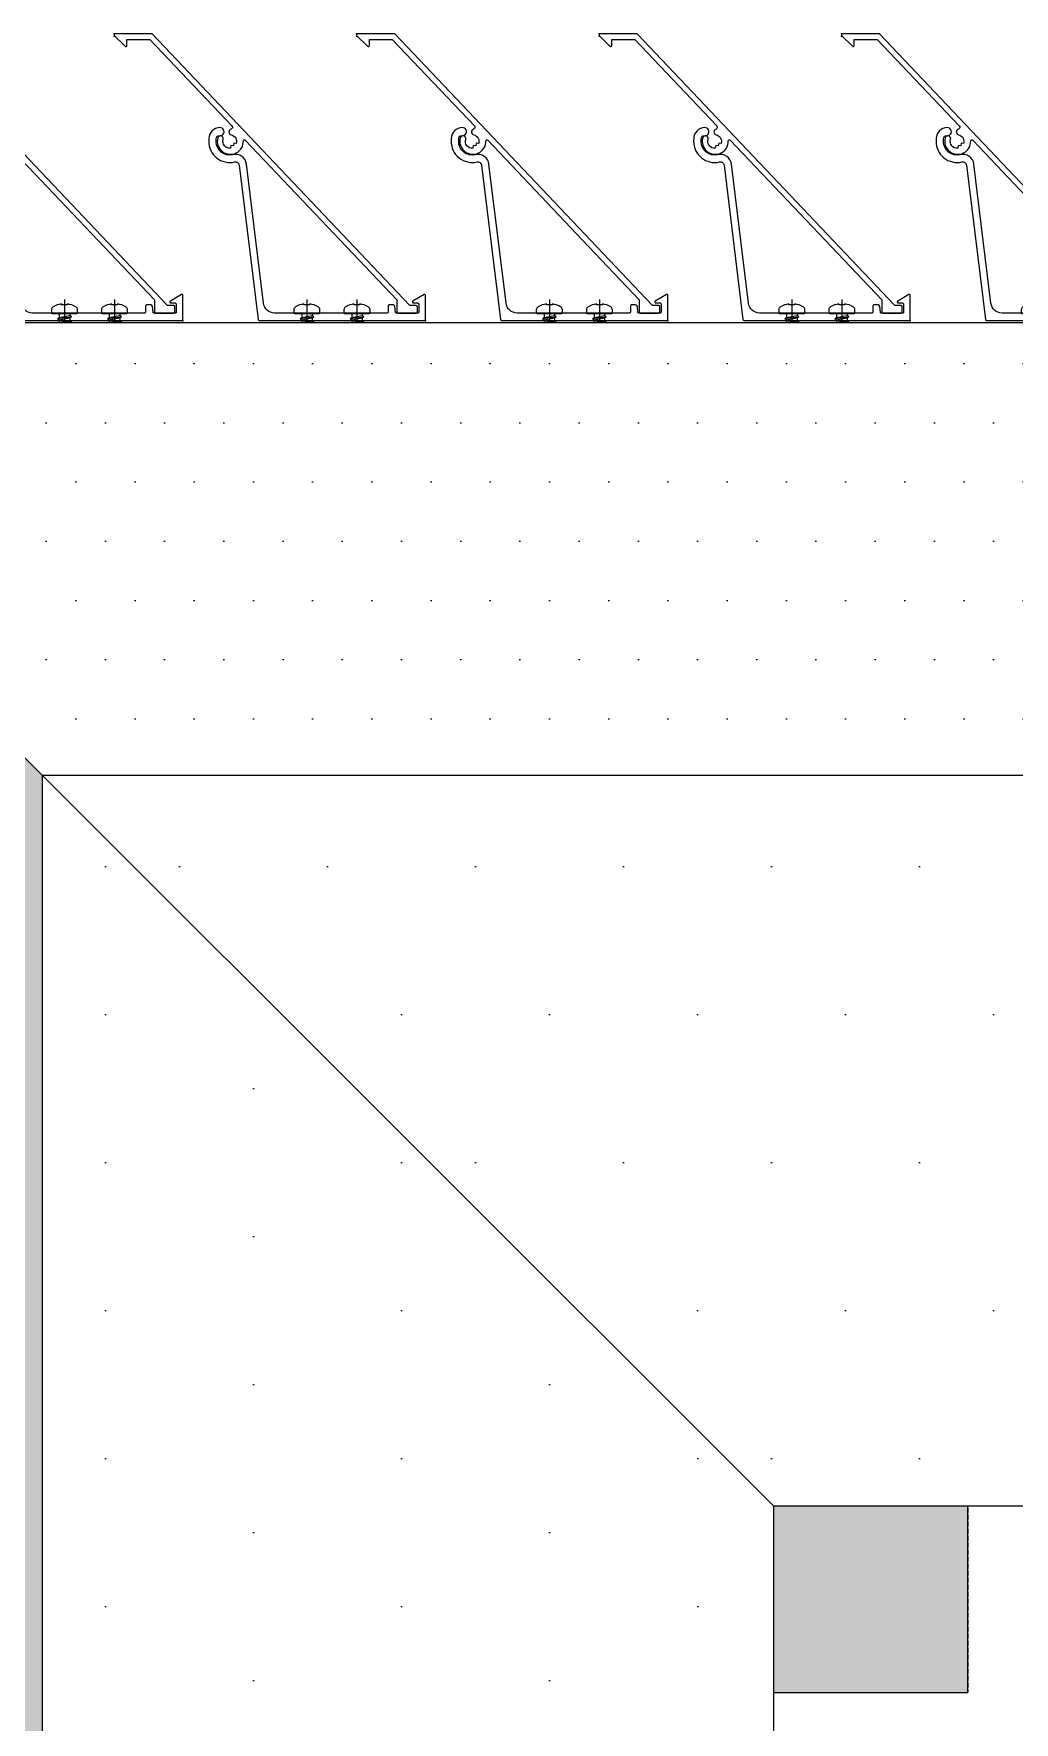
# Model space of a CAD drawing. Header units: millimetres. Extents: x 663313 to 1226001, y 1431724 to 1620898.
# Drawn here: x 764282.7 to 764545.5, y 1520317.8 to 1520770.6 of the extents above; entities that cross this region are included whole.
import ezdxf

# ---------------------------------------------------------------- set-up
doc = ezdxf.new("R2010")
doc.units = ezdxf.units.MM
for name, pattern in [('CENTER', [50.800000000000004, 31.75, -6.35, 6.35, -6.35]), ('HIDDEN', [0.375, 0.25, -0.125]), ('XKITLINE00', [0])]:
    doc.linetypes.add(name, pattern=pattern)
for name, color, linetype in [('000 - CONCRETE_COL_HATCH_', 251, 'Continuous'), ('000 - CONCRETE_COL_WIPEOUT_', 250, 'Continuous'), ('000 - EXISTING_COLUMN_CUT_COLOR_5', 5, 'Continuous'), ('000 - EXISTING_CONCRETE_CUT_COLOR_5', 5, 'Continuous'), ('000 - STRUCTURE_STEEL_ACCESORIES_MAIN_COLOR_2', 1, 'Continuous'), ('000 - STRUCTURE_STEEL_ACCESORIES_SUB_COLOR_3', 251, 'Continuous'), ('000 - STRUCTURE_STEEL_ACCESORIES_WIPEOUT_', 250, 'Continuous'), ('010 - ASPG_ACCESSORIES_HATCH_', 251, 'Continuous'), ('010 - ASPG_ACCESSORIES_MAIN_COLOR_1', 1, 'Continuous'), ('010 - ASPG_ACCESSORIES_SUB_COLOR_1', 1, 'Continuous'), ('010 - ASPG_ACCESSORIES_SUB_COLOR_2', 251, 'Continuous'), ('010 - ASPG_ACCESSORIES_SYMBOL_', 251, 'Continuous'), ('010 - ASPG_ACCESSORIES_WIPEOUT_', 250, 'Continuous'), ('010 - ASPG_EXTR_MAIN_COLOR_2', 2, 'Continuous'), ('010 - ASPG_FASTERN_HIDDEN_', 251, 'Continuous'), ('010 - ASPG_FASTERN_MAIN_COLOR_1', 1, 'Continuous'), ('010 - ASPG_FASTERN_SUB_COLOR_2', 251, 'Continuous'), ('010 - ASPG_FLASHING_HATCH_', 251, 'Continuous'), ('010 - ASPG_FLASHING_MAIN_COLOR_2', 2, 'Continuous'), ('010 - ASPG_FLASHING_MAIN_COLOR_4', 4, 'Continuous'), ('010 - ASPG_FLASHING_WIPEOUT_', 250, 'Continuous'), ('010 - ASPG_FRAMING_MAIN_COLOR_2', 2, 'Continuous'), ('010 - ASPG_FRAMING_SUB_COLOR_2', 1, 'Continuous'), ('010 - ASPG_FRAMING_WIPEOUT_', 250, 'Continuous'), ('BR', 6, 'Continuous'), ('Center Line', 1, 'CENTER'), ('DIM', 1, 'Continuous'), ('TEXT', 3, 'Continuous'), ('tube-stopper', 2, 'Continuous')]:
    doc.layers.add(name, color=color, linetype=linetype)
doc.layers.add('000 - STRUCTURE_STEEL_ACCESORIES_DEF_SUB', color=250, linetype='Continuous', plot=False)
doc.layers.add('010 - ASPG_EXTR_DEF_SUB', color=250, linetype='Continuous', plot=False)
for name, color, linetype, lineweight in [('A-FLOR-E', 2, 'Continuous', 9), ('Part', 2, 'Continuous', 0), ('SCREW', 8, 'Continuous', 5)]:
    doc.layers.add(name, color=color, linetype=linetype, lineweight=lineweight)
pattern_1 = [(0, (0, 0), (7.9375, 15.875), [0, -15.875])]
pattern_2 = [(0, (0, 0), (19.84375, 39.6875), [0, -39.6875])]
pattern_3 = [(45, (68845973.91123614, -106253.6340706302), (-4.041115254481119, 4.041115254481119), []), (45, (68845976.60531414, -106253.6340706302), (-4.041115254481119, 4.041115254481119), [])]

# ---------------------------------------------------------------- blocks, each defined once
blk = doc.blocks.new('*U5736')
blk.add_wipeout([(-125.1607937812805, -125.05299448967023), (125.16079378128056, -125.0529944896702), (125.16079378128056, 125.0529944896694), (-125.1607937812805, 125.0529944896694)]).dxf.layer = '000 - CONCRETE_COL_WIPEOUT_'
at = {"layer": '000 - CONCRETE_COL_HATCH_'}
h = blk.add_hatch(dxfattribs=at)
h.set_pattern_fill('AR-CONC', color=256, scale=0.5)
h.set_pattern_definition([(49.99999999999999, (0, -2.141162742612188e-14), (3.586300913003767, -0.3137606749129755), [0.375, -4.125]), (355, (0, -2.141162742612188e-14), (-0.693756668065, 3.760960668500059), [0.3, -3.3]), (100.45144446, (0.2988584050000043, -0.02614672000002126), (2.89254423363556, 3.447199954843147), [0.3187009599999997, -3.505710559999998]), (46.18420000000001, (0, 0.9999999999999786), (5.336206653357862, -0.8275964039653827), [0.5625, -6.1875]), (96.63563549, (0.4446837250000044, 0.9310334649999773), (4.673309728371142, 4.870593003872752), [0.47805171, -5.258568799999999]), (351.1841639899999, (0, 0.9999999999999786), (4.673309725273866, 4.870593001349951), [0.45, -4.950000005]), (21, (0.5, 0.7499999999999786), (2.984535260592308, -2.013094453326694), [0.375, -4.125]), (326.0000000000001, (0.5, 0.7499999999999786), (1.216576659607909, 3.625750225234265), [0.3, -3.3]), (71.45144474, (0.7487112700000012, 0.5822421299999795), (4.201111883649856, 1.612655764031769), [0.31870095, -3.50571056]), (37.50000000000001, (0, -2.141162742612188e-14), (0.06079927658645334, 1.664469269156557), [0, -3.26, 0, -3.35, 0, -3.3125]), (7.499999999999999, (0, -2.141162742612188e-14), (1.315347687210743, 1.972058559411801), [0, -1.91, 0, -3.185, 0, -1.2625]), (327.5, (-1.115000000000009, -2.141162742612188e-14), (2.669112180862045, -0.1127743586718988), [0, -1.25, 0, -3.9, 0, -5.175]), (317.5, (-1.615000000000009, -2.141162742612188e-14), (2.915930846711931, 0.5005249116615886), [0, -1.625, 0, -2.59, 0, -3.675])])
h.paths.add_polyline_path([(-125.1607937812805, -125.0529944896703), (125.1607937812805, -125.0529944896702), (125.1607937812805, 125.0529944896693), (-125.1607937812805, 125.0529944896693)])
blk.add_point((0, -4.547473508864641e-13))
at = {"layer": '000 - EXISTING_COLUMN_CUT_COLOR_5'}
blk.add_lwpolyline([(-125.1607937812805, -125.0529944896703), (125.1607937812805, -125.0529944896702), (125.1607937812805, 125.0529944896693), (-125.1607937812805, 125.0529944896693)], close=True, dxfattribs=at)
blk = doc.blocks.new('W-1-PP18-ST_ENT4_REV00_20260531-225334_LOPF_PL')
at = {"layer": 'A-FLOR-E'}
h = blk.add_hatch(dxfattribs=at)
h.set_pattern_fill('CROSS', color=250, scale=50, angle=2.544443745170813e-14)
h.set_pattern_definition([(0, (-663607876.3627089, -1524781034.102207), (317.4999999999999, 317.5000000000001), [158.75, -476.2500000000001]), (90, (-663607796.9877089, -1524781113.477207), (-317.5000000000001, 317.4999999999999), [158.75, -476.2500000000001])])
h.paths.add_polyline_path([(19109.67572266294, -8209.998295545578), (19109.77585810854, -13360.23649835587), (23991.60852891637, -13360.35403561592), (23967.62319797708, -1699.93278336525), (16485.04183465673, -1700.106406450272), (16485.00534266664, -3484.998542547226), (17110.03803891374, -3485.013758420944), (17109.82447344495, -8210.001704216003)])
at = {"layer": 'TEXT'}
h = blk.add_hatch(dxfattribs=at)
h.set_pattern_fill('ANSI34', color=251, scale=21.83100767730448, angle=389.6127377210304)
h.set_pattern_definition([(314.9986051339039, (31061.47735149099, -20146.6144387722), (294.0792195837633, 294.0649012116099), []), (314.9986051339039, (31061.47496527864, -20244.63850140572), (294.0792195837633, 294.0649012116099), []), (314.9986051339039, (31061.47257894708, -20342.66256356239), (294.0792195837633, 294.0649012116099), []), (314.9986051339039, (31061.4701922579, -20440.68684458733), (294.0792195837633, 294.0649012116099), [])])
h.paths.add_polyline_path([(21249.94820505811, -1450.035531044006), (21249.94479686453, -1590.035425424576), (24079.24457461073, -1590.10430264473), (24079.24780446722, -1450.104571580887)], flags=17)
h.paths.add_polyline_path([(18499.6206304474, -1589.968467473984), (18499.62403887941, -1449.96824836731), (16347.69064563944, -1449.915811061859), (16347.68723792268, -1589.916080474854)])
h.paths.add_polyline_path([(18499.62403864099, -1449.968276023865), (18499.6206304474, -1589.968468427658), (21249.94479662611, -1590.035424232483), (21249.94820505811, -1450.035329341888)], flags=17)
h.paths.add_polyline_path([(24220.23289519979, -1449.941145420074), (24080.23151392175, -1449.933311700821), (24079.94162804319, -13260.01345682144), (19109.71661991312, -13259.91148161888), (19109.70321542455, -8210.032585859299), (17109.79698044492, -8209.967413663864), (17110.03803974821, -3485.013758182526), (16485.30375081731, -3484.998548269272), (16485.04183465673, -1575.001703977585), (16345.04183477594, -1574.998296260834), (16345.00248033239, -3624.994485378265), (16970.03463155462, -3625.010350465775), (16969.92338592245, -8349.970825195312), (18969.83858114912, -8350.029174804688), (18969.71785885526, -13399.8987364769), (24219.93940312101, -13400.01195311546)])
at = {"layer": 'BR', "color": 1, "linetype": 'HIDDEN', "ltscale": 5}
blk.add_lwpolyline([(16344.79977316095, -1700.03897023201), (16344.80585843755, -1450.03897023201), (16595.12136072351, -1449.93298125267), (16595.11527497007, -1699.932981729507)], close=True, dxfattribs=at)
at = {"layer": 'DIM'}
blk.add_line((24079.94351357652, -1590.104330778122), (16485.04408759309, -1589.919420003891), dxfattribs=at)
at = {"layer": 'Part', "linetype": 'XKITLINE00', "lineweight": 0}
blk.add_lwpolyline([(16346.84941441251, -1449.985752820969), (24217.62339824869, -1450), (24217.62583321764, -13399.96651744843), (18969.77943331434, -13399.94411706924)], dxfattribs=at)
blk.add_lwpolyline([(17109.72319800092, -8209.999999761581), (17109.72319823934, -3484.864799976349), (16484.61899823381, -3484.864800214767), (16484.61899823381, -1589.977998495102), (24077.62339812948, -1589.999601602554), (24077.62583309843, -13259.96591949463), (19109.77943319513, -13259.9447145462), (19109.77699798776, -8209.999999761581)], close=True, dxfattribs=at)
at = {"layer": '000 - EXISTING_CONCRETE_CUT_COLOR_5'}
blk.add_blockref('*U5736', (16469.96056694223, -1574.98597574234), dxfattribs=at)
blk = doc.blocks.new('PZG35-9D5')
at = {"layer": 'Center Line'}
blk.add_line((1.4210854715202e-14, 3.733653355866409), (1.4210854715202e-14, -10.53404386090006), dxfattribs=at)
at = {"layer": 'SCREW', "color": 8}
for p, q in [((-1.399999999999963, 2.842170943040401e-14), (-1.399999999999963, -1.090192378864657)), ((1.399999999999991, 0), (1.399999999999991, -0.5901923788647139)), ((-1.850000000000009, -1.399999999999977), (1.850000000000037, -0.8999999999999773)), ((-1.850000000000009, -1.399999999999977), (-1.399999999999963, -1.090192378864685)), ((-1.850000000000009, -1.399999999999977), (-1.399999999999963, -1.709807621135297)), ((-1.850000000000009, -2.699999999999989), (1.850000000000037, -2.199999999999989)), ((-1.850000000000009, -2.699999999999989), (-1.399999999999963, -2.390192378864697)), ((-1.850000000000009, -2.699999999999989), (-1.399999999999963, -3.009807621135309)), ((-1.850000000000009, -4), (-1.399999999999963, -3.690192378864708)), ((-1.850000000000009, -4), (-0.9911470940920566, -3.883938796498938)), ((-1.850000000000009, -4), (-1.399999999999963, -4.30980762113532)), ((-1.399999999999963, -1.090192378864685), (1.399999999999991, -0.5901923788646855)), ((-1.399999999999963, -1.709807621135297), (1.399999999999991, -1.209807621135297)), ((-1.399999999999963, -1.709807621135269), (-1.399999999999963, -2.390192378864697)), ((-1.399999999999963, -2.390192378864697), (1.399999999999991, -1.890192378864697)), ((-1.399999999999963, -3.009807621135309), (1.399999999999991, -2.509807621135309)), ((-1.399999999999963, -3.009807621135309), (-1.399999999999963, -3.690192378864708)), ((-1.399999999999963, -3.690192378864708), (-0.8446989986695002, -3.591031485769975)), ((-1.399999999999963, -4.30980762113532), (-1.184865735341859, -4.271390788160659)), ((-1.399999999999963, -4.309807621135349), (-1.399999999999963, -8.099999999999966)), ((0.5619885887190463, -3.339837273736322), (1.399999999999991, -3.190192378864708)), ((0.7141825614195483, -3.653488843051434), (1.850000000000037, -3.5)), ((0.7141825614195483, -3.932275020881832), (1.399999999999991, -3.80980762113532)), ((0.7141825614195483, -4.612659778611231), (1.399999999999991, -4.49019237886472)), ((1.850000000000037, -0.8999999999999773), (1.399999999999991, -0.5901923788646855)), ((1.850000000000037, -0.8999999999999773), (1.399999999999991, -1.209807621135297)), ((1.399999999999991, -1.209807621135269), (1.399999999999991, -1.890192378864725)), ((1.850000000000037, -2.199999999999989), (1.399999999999991, -1.890192378864697)), ((1.850000000000037, -2.199999999999989), (1.399999999999991, -2.509807621135309)), ((1.399999999999991, -2.50980762113528), (1.399999999999991, -3.190192378864708)), ((1.850000000000037, -3.5), (1.399999999999991, -3.190192378864708)), ((1.850000000000037, -3.5), (1.399999999999991, -3.80980762113532)), ((1.399999999999991, -3.809807621135349), (1.399999999999991, -4.490192378864691)), ((1.850000000000037, -4.800000000000011), (1.399999999999991, -4.49019237886472)), ((1.4210854715202e-14, -9.5), (-1.399999999999963, -8.099999999999966)), ((1.4210854715202e-14, -9.5), (1.399999999999991, -8.099999999999966)), ((0.7141825614195483, -4.953488843051389), (1.850000000000037, -4.800000000000011)), ((0.7141825614195483, -5.232275020881843), (1.399999999999991, -5.109807621135332)), ((1.850000000000037, -4.800000000000011), (1.399999999999991, -5.109807621135332)), ((1.399999999999991, -5.109807621135332), (1.399999999999991, -8.099999999999966))]:
    blk.add_line(p, q, dxfattribs=at)
blk.add_lwpolyline([(1.4210854715202e-14, -9.5), (0.7141825614195483, -5.232275020881843), (0.7141825614195483, -3.600899293750615, 0.4176573264866609), (0.4106596181599826, -3.300919979679151, 0.1081021898226624), (-0.8446989986694433, -3.591031485769975), (-1.399999999999991, -4.701675652739141)], format="xyb", dxfattribs=at)
blk = doc.blocks.new('*U6170')
at = {"layer": 'SCREW', "color": 6}
blk.add_lwpolyline([(3.026373332565058, 1.780836269555209, 0.09905967801670053), (0.7999999999999687, 2.546427498927414), (0.7999999999999687, 2.274284095813357), (-0.800000000000054, 2.274284095813357), (-0.800000000000054, 2.546427498927414, 0.09905967801670058), (-3.026373332565143, 1.780836269555209, 0.2665876613401604), (-3.500000000000043, 0.9556546004010897), (-3.500000000000043, 0.1999999999999886, 0.4142135623730938), (-3.300000000000054, 0), (3.299999999999997, 0, 0.4142135623731049), (3.499999999999986, 0.1999999999999886), (3.499999999999957, 0.9556546004010897, 0.2665876613401604)], format="xyb", close=True, dxfattribs=at)
at = {"layer": 'SCREW'}
blk.add_blockref('PZG35-9D5', (-1.4210854715202e-14, 0), dxfattribs=at)
blk = doc.blocks.new('*U6179')
blk.add_point((0, 0))
at = {"layer": '010 - ASPG_ACCESSORIES_MAIN_COLOR_1'}
blk.add_lwpolyline([(-39.69999999902211, -0.5999999995172398, 0.4142135623731156), (-39.99999999883585, -0.8999999995638059), (-39.99999999883585, -7.366962144914214, 0.5773502691897371), (-39.65044321701862, -7.568778847059366), (-36.64260295056738, -5.832201459393036, 0.7673269879794871), (-36.78520590183325, -5.299999999645297), (-37.89999999874271, -5.299999999645297, -0.4142135623735732), (-38.19999999902211, -4.999999999656938), (-38.19999999902211, -2.799999999587089, -0.4142135623730951), (-37.99999999883585, -2.59999999951724), (-32.18326623388566, -2.59999999951724, -0.3888787318530097), (-31.98402729420923, -2.782568851142787), (-31.8474567013327, -4.343577870872468, 0.3888787318530089), (-31.34935935237445, -4.799999999528882), (-30.29999999911524, -4.799999999528882, 0.4142135623732408), (-29.99999999883585, -4.499999999540523), (-29.99999999883585, -2.899999999505599, -0.4142135623731785), (-29.69999999902211, -2.59999999951724), (0.4107479506637901, -2.59999999951724, -0.3789692262628873), (3.38851808081381, -5.235465979035143), (7.952927200356498, -42.5207682372482, 0.4465929586642906), (11.6177961837966, -45.07649022702281, -0.4898018444424612), (16.07846395508386, -48.68238816667036), (16.06490363762714, -49.36225294566866, -0.1824796859550777), (15.80227640201338, -50.01801436272836, -0.2679491924113072), (15.32539491611533, -50.16829426406803, 1.122114645179816), (15.09990952932276, -52.3421093734276, 0.4050039718497206), (18.0645059288945, -49.40213623346681), (18.07806624681689, -48.72227145435209, 0.4898054953707174), (11.15966573380865, -43.12966807454978, -0.4465970485362636), (9.938031048281118, -42.27776159492242), (4.866356541635469, -0.8481197821154633, 0.3641755342157969), (4.570876519894227, -0.5999999995172398)], format="xyb", close=True, dxfattribs=at)
at = {"layer": '010 - ASPG_EXTR_DEF_SUB'}
for p in [(-39.99999999883585, -0.4999999995172402), (43.44495566345738, -76.89999999944341), (43.44495566345738, -77.49999999954052)]:
    blk.add_point(p, dxfattribs=at)
at = {"layer": '010 - ASPG_EXTR_MAIN_COLOR_2'}
blk.add_lwpolyline([(11.37409105408005, -48.15170148877115), (11.47245816211216, -47.43577758665815), (12.17779493960552, -47.55667202338264), (12.29266474000178, -46.78670596401826, -0.5355375090189683), (14.1918134491425, -49.16870282323253, 0.9915718169393263), (15.66379558271728, -49.57599316951273, 1.157025413028558), (8.792231505503878, -48.77291728999153, -0.6885576205791355), (8.274611146422103, -48.98797988444021), (-17.14292736421339, -22.16859813180672), (-32.34153279638849, -6.131750148785431), (-32.34153279638849, -2.899999981694054, 0.4143115081626392), (-32.64163311407901, -2.59999999951724), (-37.54163311352022, -2.59999999951724, 0.4141156188887998), (-37.84153278893791, -2.899999981635847), (-37.84153278893791, -4.299999988411218, 0.4142135623731781), (-37.54153279098682, -4.599999986478724), (-35.98884801496752, -4.599999986478724, -0.205894629290155), (-35.77110154624097, -4.693635078269653), (33.22969053988345, -77.49999999954052), (43.14495566324331, -77.49999999954052, 0.6681786376628355), (43.35708769806661, -76.98786796536915), (40.5215537941549, -74.1523340573247, 0.6681786381757795), (40.00942175951786, -74.36446609156592), (40.00942175951786, -75.99999999802712), (33.87471885257401, -75.99999999802712), (11.86384030175395, -52.7751643466243, -0.5583539238224016), (12.08261241135187, -51.95244935475676, 0.7662751832817146), (12.03674733010121, -50.39291741001107, -0.4385828234445206), (10.70630855322815, -48.05207626283555)], format="xyb", close=True, dxfattribs=at)
at = {"layer": 'SCREW', "rotation": 180}
for p in [(-21.64901723782532, -2.499999999924694), (-8.237076249206439, -2.499999999924694)]:
    blk.add_blockref('*U6170', p, dxfattribs=at)
blk = doc.blocks.new('*U4686')
blk.add_wipeout([(562.3000000013695, 4.0000000002622755), (60.00000000297587, 4), (60.00000000297587, 69.30000000000007), (562.3000000013695, 69.30000000026212)]).dxf.layer = '010 - ASPG_FRAMING_WIPEOUT_'
at = {"layer": '010 - ASPG_FRAMING_MAIN_COLOR_2'}
blk.add_lwpolyline([(532.3000000025336, 69.30000000026214), (90.00000000181171, 69.3), (90.00000000181171, 6), (532.3000000025336, 6.000000000262165)], close=True, dxfattribs=at)
at = {"layer": '010 - ASPG_FRAMING_SUB_COLOR_2'}
for points in [[(562.3000000013694, 4.000000000262165), (60.00000000297587, 4), (60.00000000297587, 69.3), (562.3000000013694, 69.30000000026214)], [(60.00000000297587, 2.000000000715772), (60.00000000297587, 4), (562.3000000013694, 4.000000000262165), (562.3000000013694, 2.000000000977938)]]:
    blk.add_lwpolyline(points, close=True, dxfattribs=at)
at = {"color": 1, "xscale": -1, "rotation": 180}
for p in [(185.2999999991152, 69.3), (250.2999999991152, 69.3), (315.2999999991152, 69.3), (380.2999999991152, 69.3), (445.2999999991152, 69.3)]:
    blk.add_blockref('*U6179', p, dxfattribs=at)
blk = doc.blocks.new('W-1-PP18-ST_ENT4_REV00_20260604-235409_LOPF_ASPG_')
at = {"xscale": -1.000000000000001}
blk.add_blockref('*U4686', (16790.00000000093, -1401.999999999534), dxfattribs=at)
blk = doc.blocks.new('*U5629')
blk.add_wipeout([(0, -52.0000000001005), (442.9999999998681, -52.0000000001005), (246.99999999981003, -247.99999999998073), (0, -247.99999999998073)]).dxf.layer = '010 - ASPG_FLASHING_WIPEOUT_'
at = {"layer": '010 - ASPG_FLASHING_HATCH_'}
h = blk.add_hatch(dxfattribs=at)
h.set_pattern_fill('DOTS', color=256, scale=0.5)
h.set_pattern_definition(pattern_2)
h.paths.add_polyline_path([(0, -52), (443.0000000000466, -52), (246.9999999999883, -248), (1.365535368960766e-16, -248)])
at = {"layer": '010 - ASPG_FLASHING_MAIN_COLOR_2'}
blk.add_lwpolyline([(0, -52), (443.0000000000466, -52), (246.9999999999883, -248), (1.365535368960766e-16, -248)], close=True, dxfattribs=at)
blk.add_wipeout([(0, 69.29999999994823), (564.2999999996341, 69.29999999994823), (442.99999999986693, -51.99999999999727), (0, -51.99999999999727)]).dxf.layer = '010 - ASPG_FLASHING_WIPEOUT_'
at = {"layer": '010 - ASPG_FLASHING_HATCH_'}
h = blk.add_hatch(dxfattribs=at)
h.set_pattern_fill('DOTS', color=256, scale=0.2)
h.set_pattern_definition(pattern_1)
h.paths.add_polyline_path([(-2.8421709430404e-14, 69.29999999999998), (564.2999999998137, 69.29999999999998), (443.0000000000466, -52.00000000000001), (3.155443620884047e-30, -52.00000000000001)])
at = {"layer": '010 - ASPG_FLASHING_MAIN_COLOR_4'}
blk.add_lwpolyline([(-2.8421709430404e-14, 69.29999999999998), (564.2999999998137, 69.29999999999998), (443.0000000000466, -52.00000000000001), (3.155443620884047e-30, -52.00000000000001)], close=True, dxfattribs=at)
blk = doc.blocks.new('*U5628')
blk.add_wipeout([(0, -52.000000000100044), (1971.5849277454963, -52.000000000100044), (1775.5849277454377, -247.99999999998045), (6.654090611846186e-10, -247.99999999998045)]).dxf.layer = '010 - ASPG_FLASHING_WIPEOUT_'
at = {"layer": '010 - ASPG_FLASHING_HATCH_'}
h = blk.add_hatch(dxfattribs=at)
h.set_pattern_fill('DOTS', color=256, scale=0.5)
h.set_pattern_definition(pattern_2)
h.paths.add_polyline_path([(0, -52), (1971.584927745674, -52), (1775.584927745616, -247.9999999999999), (6.652303054693485e-10, -247.9999999999999)])
at = {"layer": '010 - ASPG_FLASHING_MAIN_COLOR_2'}
blk.add_lwpolyline([(0, -52), (1971.584927745674, -52), (1775.584927745616, -247.9999999999999), (6.652303054693485e-10, -247.9999999999999)], close=True, dxfattribs=at)
blk.add_wipeout([(0, 69.29999999994834), (2092.884927745263, 69.29999999994834), (1971.584927745496, -51.99999999999727), (0, -51.99999999999727)]).dxf.layer = '010 - ASPG_FLASHING_WIPEOUT_'
at = {"layer": '010 - ASPG_FLASHING_HATCH_'}
h = blk.add_hatch(dxfattribs=at)
h.set_pattern_fill('DOTS', color=256, scale=0.2)
h.set_pattern_definition(pattern_1)
h.paths.add_polyline_path([(-2.8421709430404e-14, 69.29999999999998), (2092.884927745441, 69.29999999999998), (1971.584927745674, -52.00000000000001), (3.155443620884047e-30, -52.00000000000001)])
at = {"layer": '010 - ASPG_FLASHING_MAIN_COLOR_4'}
blk.add_lwpolyline([(-2.8421709430404e-14, 69.29999999999998), (2092.884927745441, 69.29999999999998), (1971.584927745674, -52.00000000000001), (3.155443620884047e-30, -52.00000000000001)], close=True, dxfattribs=at)
blk = doc.blocks.new('W-1-PP18-ST_ENT4_REV00_20260617-033902_ASPG_FLASHING')
at = {"xscale": -1}
blk.add_blockref('*U5629', (16790.00000000093, -1401.999999999767), dxfattribs=at)
at = {"rotation": 90}
blk.add_blockref('*U5628', (16295.00000000093, -3425.584927744931), dxfattribs=at)
blk = doc.blocks.new('*U4563')
at = {"layer": '010 - ASPG_ACCESSORIES_SUB_COLOR_2'}
for p, q in [((-2.084999999999127, -1.547816335794778), (-2.084999999999127, 0)), ((2.084999999999013, -1.047816335789321), (2.084999999999127, 0)), ((-2.729999999999563, -1.899999999995998), (2.729999999999563, -1.399999999995998)), ((-2.729999999999563, -1.899999999995998), (-2.084999999999127, -1.547816335789321)), ((-2.729999999999563, -1.899999999995998), (-2.084999999999127, -2.252183664200857)), ((-2.729999999999563, -3.69999999999709), (2.729999999999563, -3.19999999999709)), ((-2.729999999999563, -3.69999999999709), (-2.084999999999127, -3.347816335790412)), ((-2.729999999999563, -3.69999999999709), (-2.084999999999127, -4.052183664201948)), ((-2.084999999999127, -1.547816335789321), (2.084999999999127, -1.047816335789321)), ((-2.084999999999127, -2.252183664200857), (2.084999999999127, -1.752183664200857)), ((-2.084999999999013, -3.347816335790412), (-2.084999999999127, -2.252183664206314)), ((-2.084999999999127, -3.347816335790412), (2.084999999999127, -2.847816335790412)), ((-2.084999999999127, -4.052183664201948), (2.084999999999127, -3.552183664201948)), ((-2.0849999999989, -5.147816335791504), (-2.084999999999013, -4.052183664201948)), ((2.729999999999563, -1.399999999995998), (2.084999999999127, -1.047816335789321)), ((2.729999999999563, -1.399999999995998), (2.084999999999127, -1.752183664200857)), ((2.084999999999013, -2.847816335790412), (2.0849999999989, -1.752183664201084)), ((2.729999999999563, -3.19999999999709), (2.084999999999127, -2.847816335790412)), ((2.729999999999563, -3.19999999999709), (2.084999999999127, -3.552183664201948)), ((2.084999999999241, -4.647816335791504), (2.084999999999241, -3.552183664201948)), ((-2.729999999999563, -5.499999999998181), (2.729999999999563, -4.999999999998181)), ((-2.729999999999563, -5.499999999998181), (2.729999999999563, -4.999999999998181)), ((-2.729999999999563, -5.499999999998181), (-2.084999999999127, -5.147816335791504)), ((-2.729999999999563, -5.499999999998181), (-2.084999999999127, -5.147816335791504)), ((-2.729999999999563, -5.499999999998181), (-2.084999999999127, -5.852183664203039)), ((-2.729999999999563, -5.499999999998181), (-2.084999999999127, -5.852183664203039)), ((-2.729999999999563, -7.299999999999272), (2.729999999999563, -6.799999999999272)), ((-2.729999999999563, -7.299999999999272), (-2.084999999999127, -6.947816335792595)), ((-2.729999999999563, -7.299999999999272), (-2.084999999999127, -7.652183664204131)), ((-2.729999999999563, -9.099999999998545), (-2.084999999999127, -8.747816335793686)), ((-2.729999999999563, -9.099999999998545), (-1.568355612604137, -8.982641209644498)), ((-2.084999999999127, -5.147816335791504), (2.084999999999127, -4.647816335791504)), ((-2.084999999999127, -5.147816335791504), (2.084999999999127, -4.647816335791504)), ((-2.084999999999127, -5.852183664203039), (2.084999999999127, -5.352183664203039)), ((-2.084999999999127, -5.852183664203039), (2.084999999999127, -5.352183664203039)), ((-2.084999999999127, -6.947816335792595), (-2.0849999999989, -5.852183664203039)), ((-2.084999999999127, -6.947816335792595), (-2.084999999999127, -5.852183664203039)), ((-2.084999999999127, -6.947816335792595), (2.084999999999127, -6.447816335792595)), ((-2.084999999999127, -7.652183664204131), (2.084999999999127, -7.152183664204131)), ((-2.084999999999127, -8.747816335793686), (-2.084999999999127, -7.652183664204131)), ((-2.084999999999127, -8.747816335793686), (-1.064489079482883, -8.605286877620529)), ((0.4333070988686814, -8.43729858455481), (2.084999999999127, -8.247816335793686)), ((0.7141825614198751, -8.775605983184505), (2.729999999999563, -8.599999999998545)), ((0.7141825614198751, -9.102437496409038), (2.084999999999127, -8.952183664205222)), ((2.729999999999563, -4.999999999998181), (2.084999999999127, -4.647816335791504)), ((2.729999999999563, -4.999999999998181), (2.084999999999127, -4.647816335791504)), ((2.729999999999563, -4.999999999998181), (2.084999999999127, -5.352183664203039)), ((2.729999999999563, -4.999999999998181), (2.084999999999127, -5.352183664203039)), ((2.084999999999127, -6.447816335792595), (2.084999999999127, -5.352183664203039)), ((2.084999999999127, -6.447816335792595), (2.084999999999241, -5.352183664203039)), ((2.729999999999563, -6.799999999999272), (2.084999999999127, -6.447816335792595)), ((2.729999999999563, -6.799999999999272), (2.084999999999127, -7.152183664204131)), ((2.084999999999127, -8.247816335793686), (2.084999999999127, -7.152183664204131)), ((2.729999999999563, -8.599999999998545), (2.084999999999127, -8.247816335793686)), ((2.729999999999563, -8.599999999998545), (2.084999999999127, -8.952183664205222)), ((2.084999999999127, -10.04781633579296), (2.084999999999127, -8.952183664205222)), ((-2.729999999999563, -9.099999999998545), (-2.084999999999127, -9.452183664205222)), ((-2.729999999999563, -10.89999999999964), (-2.084999999999127, -10.54781633579296)), ((-2.729999999999563, -10.89999999999964), (-1.844567201240352, -10.81054635710279)), ((-2.729999999999563, -10.89999999999964), (-2.084999999999127, -11.25218366420449)), ((-2.084999999999127, -9.452183664205222), (-1.629698446698967, -9.388594061787444)), ((-2.084999999999127, -10.54781633579296), (-2.084999999999127, -9.452183664205222)), ((-2.084999999999127, -10.54781633579296), (-1.798826981090315, -10.50784803706301)), ((-2.084999999999127, -11.25218366420449), (-1.907557413303948, -11.22740118002912)), ((-2.084999999999127, -12.40167565273805), (-2.084999999999127, -11.25218366420449)), ((-2.084999999999127, -12.40167565273805), (-2.084999999999127, -15.59999999999854)), ((0.7141825614198751, -10.20507654483481), (2.084999999999127, -10.04781633579296)), ((0.7141825614198751, -10.57560598318378), (2.729999999999563, -10.39999999999964)), ((0.7141825614198751, -10.90243749640831), (2.084999999999127, -10.75218366420449)), ((2.729999999999563, -10.39999999999964), (2.084999999999127, -10.04781633579296)), ((2.729999999999563, -10.39999999999964), (2.084999999999127, -10.75218366420449)), ((2.084999999999127, -10.75218366420449), (2.084999999999127, -15.59999999999854)), ((0, -17.19999999999891), (-2.084999999999127, -15.59999999999854)), ((0, -17.19999999999891), (2.084999999999127, -15.59999999999854))]:
    blk.add_line(p, q, dxfattribs=at)
blk.add_lwpolyline([(0, -17.19999999999891), (0.7141825614198751, -11.45704931750151), (0.7141825614198751, -8.736688384093213, 0.4176573264866609), (0.4106596181591158, -8.436709070021607, 0.07099332720072511), (-1.529698998669119, -8.726820576112004), (-2.084999999999127, -12.40167565273805)], format="xyb", dxfattribs=at)
at = {"layer": '010 - ASPG_ACCESSORIES_SYMBOL_', "linetype": 'CENTER'}
blk.add_line((0, 6.142561988594025), (0, -18.19999999999891), dxfattribs=at)
at = {"layer": '010 - ASPG_FASTERN_MAIN_COLOR_1'}
for p, q in [((-4.170000000000073, 5.049999999999272), (-4.170000000000073, 1.200000000000728)), ((3.127500000000509, 5.450000000000728), (-3.127500000000509, 5.450000000000728)), ((-2.084999999999127, 5.049999999999272), (-2.084999999999127, 1.200000000000728)), ((2.084999999999127, 5.049999999999272), (2.084999999999127, 1.200000000000728)), ((4.170000000000073, 5.049999999999272), (4.170000000000073, 1.200000000000728)), ((-5.5, 0.5499999999992724), (-5.5, 0)), ((5.5, 0), (-5.5, 0)), ((-5.200000000000728, 0.8500000000003638), (-4.170000000000073, 1.200000000000728)), ((5.200000000000728, 0.8500000000003638), (-5.200000000000728, 0.8500000000003638)), ((4.170000000000073, 1.200000000000728), (-4.170000000000073, 1.200000000000728)), ((-2.57630675031578, 0.8500000000003638), (-2.084999999999127, 1.200000000000728)), ((2.44630675031658, 0.8500000000003638), (2.084999999999127, 1.200000000000728)), ((5.200000000000728, 0.8500000000003638), (4.170000000000073, 1.200000000000728)), ((5.5, 0.5499999999992724), (5.5, 0))]:
    blk.add_line(p, q, dxfattribs=at)
for centre, radius, start, end in [((-3.127500000000509, 3.891492187500262), 1.55850781249987, 48.01707852331997, 131.98292147668), ((0, -0.1840312499989523), 5.634031249999114, 68.2799117114248, 111.7200882885752), ((3.127500000000509, 3.891492187500262), 1.558507812499965, 48.01707852331997, 131.98292147668), ((-5.200000000000728, 0.5499999999992724), 0.3, 90, 180), ((5.200000000000728, 0.5499999999992724), 0.3, 0, 90)]:
    blk.add_arc(centre, radius, start, end, dxfattribs=at)
blk = doc.blocks.new('G$C7D677D58')
at = {"layer": 'tube-stopper'}
h = blk.add_hatch(dxfattribs=at)
h.set_pattern_fill('ANSI35', color=256, scale=0.02, angle=280.6768409131589, style=0)
h.set_pattern_definition([(145.6768409131589, (67.45353497568851, -13.09426057516771), (0.00281929956869494, 0.00412935224241727), []), (145.6768409131589, (67.45006064978782, -13.09491560150343), (0.00281929956869494, 0.00412935224241727), [0.006249999999999968, -0.001249999999999992, 0, -0.001249999999999992])])
h.paths.add_polyline_path([(0.02989179726182556, 0.01545000000078289), (0.02447319464567954, 0.01545000000078289), (0.02447319464567954, 0.0005500000004303729), (0.02989179726182556, 0.0005500000004303729)])
at = {"layer": '000 - STRUCTURE_STEEL_ACCESORIES_DEF_SUB', "ltscale": 0.1}
blk.add_line((0.03829179726176335, 0.007999999999924512), (0, 0.007999999999924512, -2.806346833239134e-06), dxfattribs=at)
at = {"layer": '000 - STRUCTURE_STEEL_ACCESORIES_SUB_COLOR_3'}
for p, q in [((0.01247319464710017, 0.01492820323028354, -2.806346833239134e-06), (0.007673194646940829, 0.01492820323028354, -2.806346833239134e-06)), ((0.01327319464712673, 0, -2.806346833239134e-06), (0.01327319464712673, 0.01599999999996271, -2.806346833239134e-06)), ((0.01327319464712673, 0.01599999999996271, -2.806346833239134e-06), (0.01447319464705288, 0.01599999999996271, -2.806346833239134e-06)), ((0.01447319464705288, 0.01599999999996271, -2.806346833239134e-06), (0.01447319464705288, 0, -2.806346833239134e-06)), ((0.02989179726182556, 0), (0.02989179726182556, 0.01599999999996271)), ((0.02989179726182556, 0.01599999999996271), (0.03109179726175171, 0.01599999999996271)), ((0.03109179726175171, 0.01599999999996271), (0.03109179726175171, 0)), ((0.03109179726175171, 0.001071796769679167), (0.03109179726175171, 0.01492820323028354)), ((0.03589179726191105, 0.01492820323028354), (0.03109179726175171, 0.01492820323028354)), ((0.002400000000079672, 0.01199999999994361, -2.806346833239134e-06), (0.001600000000053114, 0.01119999999991705, -2.806346833239134e-06)), ((0.001600000000053114, 0.00479999999993197, -2.806346833239134e-06), (0.001600000000053114, 0.01119999999991705, -2.806346833239134e-06)), ((0.006873194647141645, 0.01119999999991705, -2.806346833239134e-06), (0.001600000000053114, 0.01119999999991705, -2.806346833239134e-06)), ((0.006873194647141645, 0.01199999999994361, -2.806346833239134e-06), (0.002400000000079672, 0.01199999999994361, -2.806346833239134e-06)), ((0.006873194647141645, 0.002803847577297347, -2.806346833239134e-06), (0.006873194647141645, 0.01319615242266536, -2.806346833239134e-06)), ((0.01247319464710017, 0.01146410161504718, -2.806346833239134e-06), (0.007673194646940829, 0.01146410161504718, -2.806346833239134e-06)), ((0.01327319464712673, 0.002803847577297347, -2.806346833239134e-06), (0.01327319464712673, 0.01319615242266536, -2.806346833239134e-06)), ((0.03589179726191105, 0.01146410161504718), (0.03109179726175171, 0.01146410161504718)), ((0.03669179726193761, 0.002803847577297347), (0.03669179726193761, 0.01319615242266536)), ((0.006873194647141645, 0.00479999999993197, -2.806346833239134e-06), (0.001600000000053114, 0.00479999999993197, -2.806346833239134e-06)), ((0.002400000000079672, 0.003999999999905413, -2.806346833239134e-06), (0.001600000000053114, 0.00479999999993197, -2.806346833239134e-06)), ((0.01247319464710017, 0.00453589838480184, -2.806346833239134e-06), (0.007673194646940829, 0.00453589838480184, -2.806346833239134e-06)), ((0.03589179726191105, 0.00453589838480184), (0.03109179726175171, 0.00453589838480184)), ((0.006873194647141645, 0.003999999999905413, -2.806346833239134e-06), (0.002400000000079672, 0.003999999999905413, -2.806346833239134e-06)), ((0.01247319464710017, 0.001071796769679167, -2.806346833239134e-06), (0.007673194646940829, 0.001071796769679167, -2.806346833239134e-06)), ((0.01447319464705288, 0, -2.806346833239134e-06), (0.01327319464712673, 0, -2.806346833239134e-06)), ((0.03109179726175171, 0), (0.02989179726182556, 0)), ((0.03589179726191105, 0.001071796769679167), (0.03109179726175171, 0.001071796769679167))]:
    blk.add_line(p, q, dxfattribs=at)
at = {"layer": '000 - STRUCTURE_STEEL_ACCESORIES_SUB_COLOR_3', "linetype": 'HIDDEN'}
for p, q in [((0.02989179726182556, 0.01199999999994361), (0.01447319464705288, 0.01199999999994361, -2.806346833239134e-06)), ((0.02989179726182556, 0.01119999999991705), (0.01447319464705288, 0.01119999999991705, -2.806346833239134e-06)), ((0.02989179726182556, 0.00479999999993197), (0.01447319464705288, 0.00479999999993197, -2.806346833239134e-06)), ((0.02989179726182556, 0.003999999999905413), (0.01447319464705288, 0.003999999999905413, -2.806346833239134e-06))]:
    blk.add_line(p, q, dxfattribs=at)
at = {"layer": '000 - STRUCTURE_STEEL_ACCESORIES_SUB_COLOR_3', "elevation": -2.806346833239134e-06}
for points in [[(0.007673194646940829, 0.01492820323028354, 0.4618802153516978), (0.007673194646940829, 0.01146410161504718, 0.2309401076757868), (0.007673194646940829, 0.00453589838480184, 0.461880215351701), (0.007673194646940829, 0.001071796769679167)], [(0.01247319464710017, 0.01492820323028354, -0.4618802153516978), (0.01247319464710017, 0.01146410161504718, -0.2309401076757868), (0.01247319464710017, 0.00453589838480184, -0.461880215351701), (0.01247319464710017, 0.001071796769679167)], [(0.03589179726191105, 0.01492820323028354, -0.4618802153516978), (0.03589179726191105, 0.01146410161504718, -0.2309401076757868), (0.03589179726191105, 0.00453589838480184, -0.4618802153517009), (0.03589179726191105, 0.001071796769679167)]]:
    blk.add_lwpolyline(points, format="xyb", dxfattribs=at)
at = {"layer": 'tube-stopper'}
blk.add_lwpolyline([(0.02989179726182556, 0.01545000000078289), (0.02447319464567954, 0.01545000000078289), (0.02447319464567954, 0.0005500000004303729), (0.02989179726182556, 0.0005500000004303729)], close=True, dxfattribs=at)
blk = doc.blocks.new('010 - ASPG_ACCESSORIES_BRACKET_FOR_FRAME_TYPE-1_CUT-VIEW')
blk.add_wipeout([(4.656612873077393e-10, 25.00000000008731), (4.656612873077393e-10, 1.8189894035458565e-12), (40, 1.8189894035458565e-12), (40, 3.000000000153044), (3.0000000003213074, 3.000000000153044), (3.0000000003213074, 25.00000000008731)]).dxf.layer = '010 - ASPG_ACCESSORIES_WIPEOUT_'
at = {"layer": '010 - ASPG_ACCESSORIES_HATCH_'}
h = blk.add_hatch(dxfattribs=at)
h.set_pattern_fill('ANSI32', color=251, scale=0.03)
h.set_pattern_definition(pattern_3)
h.paths.add_polyline_path([(1.452183664310724, 16.08500000019558), (1.100000000093132, 16.73000000005413), (0.7478163363412023, 16.08500000019558), (4.656612873077393e-10, 16.08500000019558), (4.656612873077393e-10, 25.00000000008731), (3.000000000465661, 25.00000000008731), (2.9848025678657, 16.08500000019558)])
h = blk.add_hatch(dxfattribs=at)
h.set_pattern_fill('ANSI32', color=251, scale=0.03)
h.set_pattern_definition(pattern_3)
h.paths.add_polyline_path([(4.656612873077393e-10, 0), (4.656612873077393e-10, 11.78062006374239), (0.1825785292312503, 11.91500000003725), (1.247816335875541, 11.91500000003725), (1.600000000558794, 11.27000000019325), (1.952183664776385, 11.91500000003725), (3.000000000465661, 11.9150000000518), (3.000000000465661, 3.000000000160071), (19.70000000018626, 3.000000000043656), (19.70000000018626, 1.164153218269348e-10)])
h = blk.add_hatch(dxfattribs=at)
h.set_pattern_fill('ANSI32', color=251, scale=0.03)
h.set_pattern_definition(pattern_3)
h.paths.add_polyline_path([(28.70000000018626, 1.164153218269348e-10), (28.70000000018626, 3.000000000043656), (40, 3.000000000160071), (40, 0)])
at = {"layer": '010 - ASPG_ACCESSORIES_MAIN_COLOR_1'}
blk.add_lwpolyline([(4.656612873077393e-10, 25.00000000008731), (4.656612873077393e-10, 0), (40, 0), (40, 3.000000000160071), (3.000000000465661, 3.000000000160071), (3.000000000465661, 25.00000000008731)], close=True, dxfattribs=at)
at = {"layer": '010 - ASPG_ACCESSORIES_SUB_COLOR_1'}
for points in [[(1.452183664310724, 16.08500000019558), (1.100000000093132, 16.73000000005413), (0.7478163363412023, 16.08500000019558), (4.656612873077393e-10, 16.08500000019558), (4.656612873077393e-10, 25.00000000008731), (3.000000000465661, 25.00000000008731), (2.9848025678657, 16.08500000019558)], [(4.656612873077393e-10, 0), (4.656612873077393e-10, 11.78062006374239), (0.1825785292312503, 11.91500000003725), (1.247816335875541, 11.91500000003725), (1.600000000558794, 11.27000000019325), (1.952183664776385, 11.91500000003725), (3.000000000465661, 11.9150000000518), (3.000000000465661, 3.000000000160071), (19.70000000018626, 3.000000000043656), (19.70000000018626, 1.164153218269348e-10)], [(28.70000000018626, 1.164153218269348e-10), (28.70000000018626, 3.000000000043656), (40, 3.000000000160071), (40, 0)]]:
    blk.add_lwpolyline(points, close=True, dxfattribs=at)
blk = doc.blocks.new('000_ASPG_TYP_FILES_EXPANSION_BOLT_1')
at = {"layer": '010 - ASPG_FASTERN_HIDDEN_', "linetype": 'CENTER'}
blk.add_line((-15.26864065614063, 9.349345953436885e-16), (74.85623900254723, -4.583622674533936e-15), dxfattribs=at)
at = {"layer": '010 - ASPG_FASTERN_MAIN_COLOR_1'}
for p, q in [((-8.000000000029104, 7.211963661015035), (-7.359999999956925, 7.851963660985349)), ((-8.000000000029104, 7.211963661015035), (-8.000000000029104, -7.211963661000481)), ((-7.359999999956925, 7.851963660985349), (-2.24000000001979, 7.851963660985348)), ((-1.600000000034924, 7.211963661015034), (-2.24000000001979, 7.851963660985348)), ((-1.600000000034924, 7.211963661015034), (-1.600000000034925, -7.211963661000482)), ((-7.359999999956926, 3.925981830441743), (-2.24000000001979, 3.925981830441742)), ((-7.359999999956926, -3.92598183042719), (-2.240000000019791, -3.92598183042719)), ((-7.359999999956927, -7.851963660985347), (-8.000000000029104, -7.211963661000481)), ((-7.359999999956927, -7.851963660985347), (-2.240000000019791, -7.851963660985348)), ((-2.240000000019791, -7.851963660985348), (-1.600000000034925, -7.211963661000482))]:
    blk.add_line(p, q, dxfattribs=at)
blk.add_lwpolyline([(-1.600000000034925, -8.400000000052387), (-5.143516556450961e-16, -8.400000000052387), (5.143516556450961e-16, 8.400000000052387), (-1.600000000034924, 8.400000000052387)], close=True, dxfattribs=at)
for centre, radius, start, end in [((-4.66958333333605, 5.888972745771753), 3.330416666666676, 143.8846352637614, 216.115364737895), ((-4.930416666640667, 5.888972745771753), 3.330416666666676, 323.884635262105, 36.11536473623859), ((4.361666666693054, -2.670750561156677e-16), 12.36166666666667, 161.4825631773627, 198.5174368226373), ((-13.96166666666977, 8.549055197049716e-16), 12.36166666666667, 341.4825631773626, 18.51743682263733), ((-4.66958333333605, -5.888972745771753), 3.330416666666676, 143.884635262105, 216.1153647362386), ((-4.930416666640667, -5.888972745771753), 3.330416666666676, 323.8846352637614, 36.11536473789496)]:
    blk.add_arc(centre, radius, start, end, dxfattribs=at)
at = {"layer": '010 - ASPG_FASTERN_SUB_COLOR_2'}
for p, q in [((50.50000000005821, 4.000000000014549), (60.29349832783919, 4.565945234964598)), ((60.29349832783919, 4.565945234964598), (60.29349832783919, -1.068101395154376)), ((-13.0000000000291, 1.999999999956345), (-12.16536610751064, 2.78428793490457)), ((-13.0000000000291, -1.999999999956343), (-13.0000000000291, 1.999999999956345)), ((-11.72089587236405, 2.799999999973807), (-12.20587009846349, -2.799999999973806)), ((-12.16536610751064, 2.78428793490457), (-11.71493255696259, 2.844075092638378)), ((-10.9215796769422, 4.000000000014553), (-11.72089587236405, 2.799999999973807)), ((-10.9215796769422, 4.000000000014553), (-11.61439999999129, -4.000000000014551)), ((-10.33270272545633, 2.799999999973807), (-10.9215796769422, 4.000000000014553)), ((-10.33270272545633, 2.799999999973807), (-10.81767695155577, -2.799999999973806)), ((-9.535979677020805, 4.000000000014553), (-10.33270272545633, 2.799999999973807)), ((-9.535979677020805, 4.000000000014553), (-10.22880000004079, -4.000000000014551)), ((-8.947102725418517, 2.799999999973807), (-9.535979677020805, 4.000000000014553)), ((-8.947102725418517, 2.799999999973807), (-9.432076951488853, -2.799999999973806)), ((-8.150379676982993, 4.000000000014553), (-8.947102725418517, 2.799999999973807)), ((-8.150379676982993, 4.000000000014553), (-8.84320000000298, -4.000000000014551)), ((0.6632203230692542, 4.000000000014552), (-0.1335027254826853, 2.799999999973807)), ((0.6632203230692542, 4.000000000014552), (-0.02959999995073328, -4.000000000014552)), ((1.25209727458423, 2.799999999973807), (0.6632203230692542, 4.000000000014552)), ((1.25209727458423, 2.799999999973807), (0.7671230484847908, -2.799999999973807)), ((2.048820323019755, 4.000000000014552), (1.25209727458423, 2.799999999973807)), ((2.048820323019755, 4.000000000014552), (1.355999999999767, -4.000000000014552)), ((2.637697274622042, 2.799999999973807), (2.048820323019755, 4.000000000014552)), ((2.637697274622042, 2.799999999973807), (2.152723048435291, -2.799999999973807)), ((3.434420323057566, 4.000000000014552), (2.637697274622042, 2.799999999973807)), ((3.434420323057566, 4.000000000014552), (2.741600000037578, -4.000000000014552)), ((4.023297274572542, 2.799999999973806), (3.434420323057566, 4.000000000014552)), ((4.023297274572542, 2.799999999973806), (3.538323048473103, -2.799999999973807)), ((4.820020323008066, 4.000000000014552), (4.023297274572542, 2.799999999973806)), ((4.820020323008066, 4.000000000014552), (4.127199999988079, -4.000000000014552)), ((5.408897274610354, 2.799999999973806), (4.820020323008066, 4.000000000014552)), ((5.408897274610354, 2.799999999973806), (4.923923048423603, -2.799999999973807)), ((6.205620323045878, 4.000000000014552), (5.408897274610354, 2.799999999973806)), ((6.205620323045878, 4.000000000014552), (5.512800000025891, -4.000000000014552)), ((6.79449727453175, 2.799999999973806), (6.205620323045878, 4.000000000014552)), ((6.79449727453175, 2.799999999973806), (6.309523048461415, -2.799999999973807)), ((7.591220322996378, 4.000000000014551), (6.79449727453175, 2.799999999973806)), ((7.591220322996378, 4.000000000014551), (6.898399999947287, -4.000000000014552)), ((8.180097274598666, 2.799999999973806), (7.591220322996378, 4.000000000014551)), ((8.180097274598666, 2.799999999973806), (7.695123048499227, -2.799999999973807)), ((8.97682032303419, 4.000000000014551), (8.180097274598666, 2.799999999973806)), ((8.97682032303419, 4.000000000014551), (8.284000000014203, -4.000000000014553)), ((9.565697274520062, 2.799999999973806), (8.97682032303419, 4.000000000014551)), ((9.565697274520062, 2.799999999973806), (9.080723048449727, -2.799999999973807)), ((10.362420323072, 4.000000000014551), (9.565697274520062, 2.799999999973806)), ((10.362420323072, 4.000000000014551), (9.669600000052014, -4.000000000014553)), ((10.95129727458698, 2.799999999973806), (10.362420323072, 4.000000000014551)), ((10.95129727458698, 2.799999999973806), (10.46632304848754, -2.799999999973807)), ((11.7480203230225, 4.000000000014551), (10.95129727458698, 2.799999999973806)), ((11.7480203230225, 4.000000000014551), (11.05520000000251, -4.000000000014553)), ((12.33689727462479, 2.799999999973806), (11.7480203230225, 4.000000000014551)), ((12.33689727462479, 2.799999999973806), (11.85192304843804, -2.799999999973807)), ((13.13362032306031, 4.000000000014551), (12.33689727462479, 2.799999999973806)), ((13.13362032306031, 4.000000000014551), (12.44080000004033, -4.000000000014553)), ((13.13362032306031, 4.000000000014551), (47.5000000000291, 4.000000000014549)), ((47.5000000000291, 3.000000000043653), (47.5000000000291, 4.000000000014549)), ((50.50000000005821, 3.000000000043653), (47.5000000000291, 3.000000000043653)), ((50.50000000005821, 1.999999999956341), (50.50000000005821, 4.000000000014549)), ((50.50000000005821, 1.999999999956341), (51.5000000000291, 1.999999999956341)), ((50.50000000005821, -4.000000000014555), (50.50000000005821, 1.04255772453325)), ((50.65813716000412, 1.193949539578167), (51.02902187901782, 1.193949539578167)), ((52.02902187898871, 0.1939495396072712), (52.02902187898871, -0.7475786201248443)), ((52.5, 0.999999999970893), (52.5, -3.214697847761802e-15)), ((54.72792407794623, -0.3162277660012511), (55.27207592205377, 1.316227765986693)), ((55.03590488355258, -1.104050547830415), (55.74926603140193, 0.7656552351108951)), ((56.22075922007207, 1.999999999956341), (57.5, 1.999999999956341)), ((56.68357206514338, 1.409183307376221), (57.11225793708581, 1.409183307376221)), ((58.11087046129978, 0.4618428399699006), (58.17742339696269, -0.8002381526894204)), ((58.5, 0.9999999999708926), (58.5, -0.03725061344448835)), ((67.5, 4.000000000014547), (60.29349832783919, 3.279349832839213)), ((67.5, -4.000000000014556), (67.5, 4.000000000014547)), ((-13.0000000000291, -1.999999999956343), (-12.16536610751064, -2.835704890574561)), ((-11.61439999999129, -4.000000000014551), (-12.20587009846349, -2.799999999973806)), ((-10.81767695155577, -2.799999999973806), (-11.61439999999129, -4.000000000014551)), ((-10.22880000004079, -4.000000000014551), (-10.81767695155577, -2.799999999973806)), ((-9.432076951488853, -2.799999999973806), (-10.22880000004079, -4.000000000014551)), ((-8.84320000000298, -4.000000000014551), (-9.432076951488853, -2.799999999973806)), ((-8.046476951567456, -2.799999999973806), (-8.84320000000298, -4.000000000014551)), ((0.7671230484847908, -2.799999999973807), (-0.02959999995073328, -4.000000000014552)), ((1.355999999999767, -4.000000000014552), (0.7671230484847908, -2.799999999973807)), ((2.152723048435291, -2.799999999973807), (1.355999999999767, -4.000000000014552)), ((2.741600000037578, -4.000000000014552), (2.152723048435291, -2.799999999973807)), ((3.538323048473103, -2.799999999973807), (2.741600000037578, -4.000000000014552)), ((4.127199999988079, -4.000000000014552), (3.538323048473103, -2.799999999973807)), ((4.923923048423603, -2.799999999973807), (4.127199999988079, -4.000000000014552)), ((5.512800000025891, -4.000000000014552), (4.923923048423603, -2.799999999973807)), ((6.309523048461415, -2.799999999973807), (5.512800000025891, -4.000000000014552)), ((6.898399999947287, -4.000000000014552), (6.309523048461415, -2.799999999973807)), ((7.695123048499227, -2.799999999973807), (6.898399999947287, -4.000000000014552)), ((8.284000000014203, -4.000000000014553), (7.695123048499227, -2.799999999973807)), ((9.080723048449727, -2.799999999973807), (8.284000000014203, -4.000000000014553)), ((9.669600000052014, -4.000000000014553), (9.080723048449727, -2.799999999973807)), ((10.46632304848754, -2.799999999973807), (9.669600000052014, -4.000000000014553)), ((11.05520000000251, -4.000000000014553), (10.46632304848754, -2.799999999973807)), ((11.85192304843804, -2.799999999973807), (11.05520000000251, -4.000000000014553)), ((12.44080000004033, -4.000000000014553), (11.85192304843804, -2.799999999973807)), ((12.50000000005821, -4.000000000014553), (47.5000000000291, -4.000000000014555)), ((47.5000000000291, -4.000000000014555), (47.5000000000291, -3.000000000043659)), ((47.5000000000291, -3.000000000043659), (50.50000000005821, -3.000000000043659)), ((60.29349832783919, -4.689106779886064), (50.50000000005821, -4.000000000014555)), ((53.02902187895961, -1.747578620095741), (54.10159884969471, -1.747578620095741)), ((53.5, -0.9999999999708995), (53.77924077992793, -0.9999999999708995)), ((59.17603592126397, -1.747578620095741), (60.29349832783919, -1.747578620095741)), ((59.4620560821204, -1.036530483703249), (60.29349832783919, -1.068101395154376)), ((60.29349832783919, -1.747578620095741), (60.29349832783919, -4.689106779886064)), ((60.29349832783919, -3.27934983283922), (67.5, -4.000000000014556))]:
    blk.add_line(p, q, dxfattribs=at)
for centre, start, end in [((51.02902187901782, 0.1939495396072712), 0, 121.939390925067), ((51.5000000000291, 0.9999999999708931), 0, 90), ((56.22075922007207, 0.9999999999708927), 90, 161.565051177078), ((56.68357206514338, 0.4091833074053249), 90, 159.1163175735186), ((57.11225793708581, 0.4091833074053249), 3.018565158218145, 90), ((57.5, 0.9999999999708926), 0, 90), ((53.02902187895961, -0.7475786201248443), 180, 270), ((53.5, -3.27593018771917e-15), 180, 270), ((53.77924077992793, -3.293028754085677e-15), 270, 341.565051177078), ((54.10159884969471, -0.7475786201248444), 270, 339.1163175735186), ((59.17603592126397, -0.7475786201248448), 183.0185651582182, 270), ((59.4999999999709, -0.03725061344448841), 180, 267.825451638266)]:
    blk.add_arc(centre, 1, start, end, dxfattribs=at)
blk = doc.blocks.new('*U5728')
at = {"xscale": -1, "rotation": 270}
blk.add_blockref('*U4563', (3.000000000000005, 10.99999999986903), dxfattribs=at)
blk.add_wipeout([(45.00000000000455, 75.00000000000001), (45.00000000000455, 29.99999999956346), (3.552713678800501e-15, 29.99999999956345), (3.552713678800501e-15, 25.000000000000004), (50, 25.000000000000014), (50, 75.00000000000001)]).dxf.layer = '000 - STRUCTURE_STEEL_ACCESORIES_WIPEOUT_'
at = {"layer": '010 - ASPG_ACCESSORIES_HATCH_'}
h = blk.add_hatch(dxfattribs=at)
h.set_pattern_fill('ANSI32', color=251, scale=0.03, angle=-90.00000000000001)
h.set_pattern_definition([(315, (-106132.4892735402, -14494238.67851865), (1.01027881362028, 1.01027881362028), []), (315, (-106132.4892735402, -14494239.35203815), (1.01027881362028, 1.01027881362028), [])])
h.paths.add_polyline_path([(45.00000000000001, 75), (45.00000000000001, 30), (5.329070518200751e-15, 30), (5.329070518200751e-15, 25), (50.00000000000001, 25), (50.00000000000001, 75)])
at = {"layer": '000 - STRUCTURE_STEEL_ACCESORIES_MAIN_COLOR_2'}
blk.add_lwpolyline([(45.00000000000001, 75), (45.00000000000001, 30), (5.329070518200751e-15, 30), (5.329070518200751e-15, 25), (50.00000000000001, 25), (50.00000000000001, 75)], close=True, dxfattribs=at)
blk.add_blockref('000_ASPG_TYP_FILES_EXPANSION_BOLT_1', (45.00000000000455, 52.49999999978174))
at = {"xscale": -1000, "yscale": 1000, "zscale": 1000, "rotation": 90}
blk.add_blockref('G$C7D677D58', (32.19999999972061, 46.47319464554312, 0.001403173416619567), dxfattribs=at)
at = {"xscale": -1, "rotation": 180}
blk.add_blockref('010 - ASPG_ACCESSORIES_BRACKET_FOR_FRAME_TYPE-1_CUT-VIEW', (-4.656559582372211e-10, 25), dxfattribs=at)
blk = doc.blocks.new('*U5729')
at = {"xscale": -1, "rotation": 270}
blk.add_blockref('*U4563', (3.000000000000005, 10.99999999986903), dxfattribs=at)
blk.add_wipeout([(46.8033644225261, 74.9999999999995), (46.803364422526116, 29.999999999562927), (7.105427357601002e-15, 29.999999999563443), (7.105427357601002e-15, 25.000000000000004), (51.80336442252157, 24.999999999999485), (51.803364422521554, 74.9999999999995)]).dxf.layer = '000 - STRUCTURE_STEEL_ACCESORIES_WIPEOUT_'
at = {"layer": '010 - ASPG_ACCESSORIES_HATCH_'}
h = blk.add_hatch(dxfattribs=at)
h.set_pattern_fill('ANSI32', color=251, scale=0.03, angle=-90.00000000000001)
h.set_pattern_definition([(315, (-106130.6859091177, -14494238.67851865), (1.01027881362028, 1.01027881362028), []), (315, (-106130.6859091177, -14494239.35203815), (1.01027881362028, 1.01027881362028), [])])
h.paths.add_polyline_path([(46.80336442252156, 74.99999999999947), (46.80336442252156, 29.99999999999947), (5.329070518200751e-15, 30), (5.329070518200751e-15, 25), (51.80336442252156, 24.99999999999947), (51.80336442252156, 74.99999999999947)])
at = {"layer": '000 - STRUCTURE_STEEL_ACCESORIES_MAIN_COLOR_2'}
blk.add_lwpolyline([(46.80336442252156, 74.99999999999947), (46.80336442252156, 29.99999999999947), (5.329070518200751e-15, 30), (5.329070518200751e-15, 25), (51.80336442252156, 24.99999999999947), (51.80336442252156, 74.99999999999947)], close=True, dxfattribs=at)
blk.add_blockref('000_ASPG_TYP_FILES_EXPANSION_BOLT_1', (46.80336442252611, 52.49999999978121))
at = {"xscale": -1000, "yscale": 1000, "zscale": 1000, "rotation": 90}
blk.add_blockref('G$C7D677D58', (32.19999999972061, 46.47319464554312, 0.001403173416619567), dxfattribs=at)
at = {"xscale": -1, "rotation": 180}
blk.add_blockref('010 - ASPG_ACCESSORIES_BRACKET_FOR_FRAME_TYPE-1_CUT-VIEW', (-4.656559582372211e-10, 25), dxfattribs=at)

msp = doc.modelspace()

# ---------------------------------------------------------------- block references
at = {"layer": 'DIM', "color": 1}
msp.add_blockref('W-1-PP18-ST_ENT4_REV00_20260531-225334_LOPF_PL', (747937.9498508666, 1522025.785729408), dxfattribs=at)

# ---------------------------------------------------------------- next in the draw order: block references
msp.add_blockref('W-1-PP18-ST_ENT4_REV00_20260604-235409_LOPF_ASPG_', (747937.9498508666, 1522025.785729408))

# ---------------------------------------------------------------- next in the draw order: block references
at = {"rotation": 270}
msp.add_blockref('*U5728', (764282.7557093041, 1520625.785729409), dxfattribs=at)

# ---------------------------------------------------------------- next in the draw order: block references
at = {"xscale": -1, "rotation": 180}
msp.add_blockref('*U5729', (764230.9498508668, 1520578.285729409), dxfattribs=at)

# ---------------------------------------------------------------- next in the draw order: block references
msp.add_blockref('W-1-PP18-ST_ENT4_REV00_20260617-033902_ASPG_FLASHING', (747937.9498508666, 1522025.785729408))

doc.saveas('drawing.dxf')
